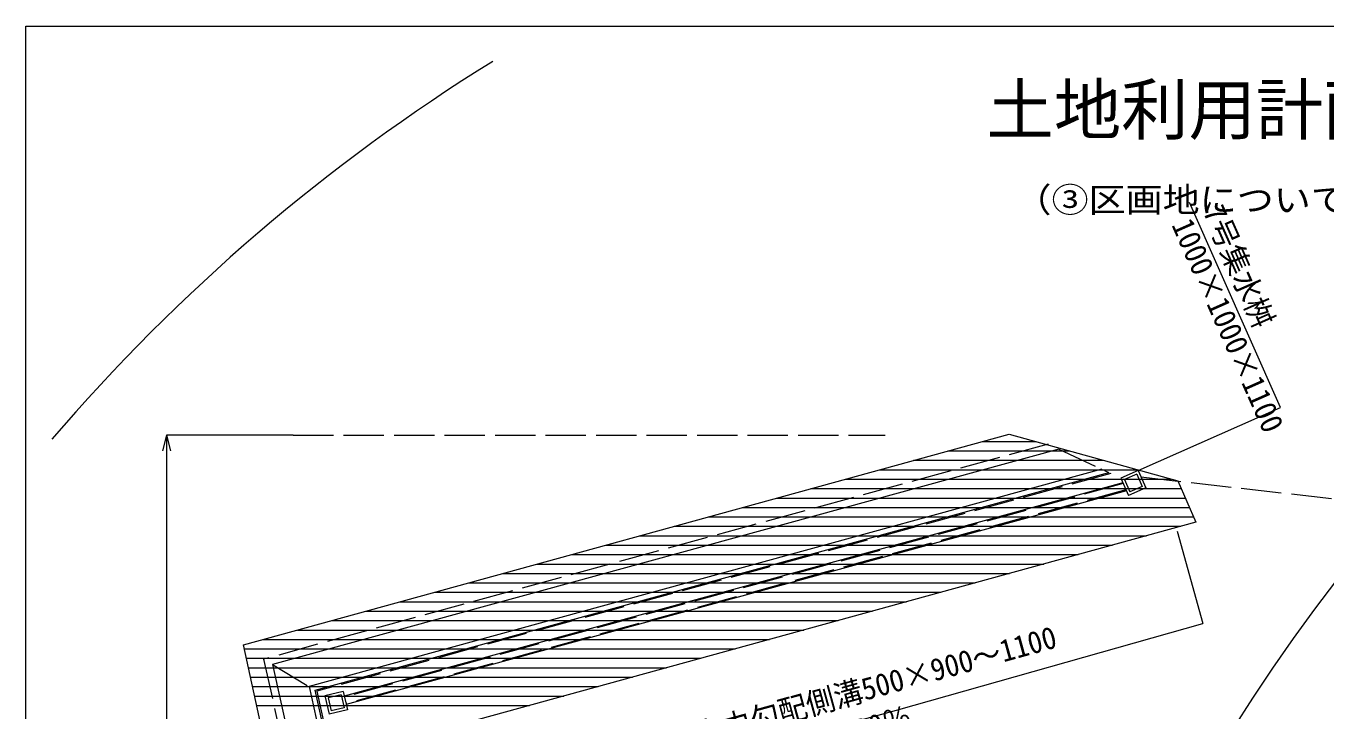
# Model space of a CAD drawing. Units: millimetres on the paper. Extents: x 0 to 420, y -6 to 297.
# Drawn here: x 0.5 to 193.6, y 195.2 to 296.9 of the extents above; entities that cross this region are included whole.
import ezdxf
from ezdxf.enums import TextEntityAlignment as Align

# ---------------------------------------------------------------- set-up
doc = ezdxf.new("R2010")
doc.units = ezdxf.units.MM
doc.linetypes.add('DASHED', pattern=[7.5, 6, -1.5])
for name, color, linetype, lineweight in [('_0-3_①．雨水', 7, 'Continuous', 9), ('①．雨水', 7, 'Continuous', 9), ('⑦．防火', 1, 'Continuous', 9), ('⑧．緩衝帯', 9, 'Continuous', 9), ('造成地', 7, 'Continuous', 9)]:
    doc.layers.add(name, color=color, linetype=linetype, lineweight=lineweight)
doc.styles.add('ＭＳ ゴシック', font='')
doc.styles.get('ＭＳ ゴシック').set_extended_font_data('MS Gothic')

msp = doc.modelspace()

# ---------------------------------------------------------------- linework, layer by layer
at = {"layer": '_0-3_①．雨水'}
for p, q in [((186.793, 240.223), (173.294, 270.676)), ((165.657, 230.853), (186.793, 240.223)), ((171.46, 221.844), (175.251, 208.138)), ((129.787, 195.28), (175.251, 208.138)), ((88.175, 183.997), (129.787, 195.28))]:
    msp.add_line(p, q, dxfattribs=at)
at = {"layer": '①．雨水'}
for p, q in [((165.657, 230.854), (163.095, 229.724)), ((165.452, 230.326), (163.622, 229.519)), ((165.452, 230.326), (166.259, 228.497)), ((165.657, 230.854), (166.787, 228.292)), ((163.391, 229.052), (47.771, 197.374)), ((163.922, 227.85), (48.072, 196.108)), ((163.095, 229.724), (164.225, 227.162)), ((163.622, 229.519), (164.43, 227.689)), ((166.787, 228.292), (164.225, 227.162)), ((166.259, 228.497), (164.43, 227.689)), ((47.607, 198.06), (44.884, 197.411)), ((44.884, 197.411), (45.533, 194.687)), ((47.311, 197.578), (45.365, 197.114)), ((45.365, 197.114), (45.829, 195.169)), ((47.311, 197.578), (47.775, 195.633)), ((47.607, 198.06), (48.257, 195.336)), ((48.257, 195.336), (45.533, 194.687)), ((47.775, 195.633), (45.829, 195.169))]:
    msp.add_line(p, q, dxfattribs=at)
at = {"layer": '①．雨水', "linetype": 'DASHED'}
for p, q in [((163.452, 228.914), (47.806, 197.228)), ((163.86, 227.989), (48.038, 196.254))]:
    msp.add_line(p, q, dxfattribs=at)
at = {"layer": '⑦．防火', "color": 5}
for centre, start, end in [((217.069, 53.435), 121.73056, 139.4391), ((416.829, 43.588), 117.66212, 189.06007)]:
    msp.add_arc(centre, 280, start, end, dxfattribs=at)
at = {"layer": '⑧．緩衝帯', "color": 7}
for p, q in [((21.363, 236.091), (20.748, 233.793)), ((40.166, 236.091), (21.363, 236.091)), ((21.363, 236.091), (21.979, 233.793)), ((21.363, 236.091), (21.363, 85.135))]:
    msp.add_line(p, q, dxfattribs=at)
at = {"layer": '⑧．緩衝帯', "color": 8}
for p, q in [((32.786, 204.968), (146.498, 236.283)), ((146.498, 236.283), (171.561, 229.307)), ((171.561, 229.307), (174.258, 223.196)), ((174.258, 223.196), (58.342, 191.325)), ((41.515, 165.063), (32.786, 204.968))]:
    msp.add_line(p, q, dxfattribs=at)
at = {"layer": '⑧．緩衝帯', "color": 7, "linetype": 'DASHED'}
msp.add_line((40.166, 236.091), (128.088, 236.091), dxfattribs=at)
at = {"layer": '⑧．緩衝帯'}
for p, q in [((137.414, 233.781), (155.487, 233.781)), ((142.497, 235.181), (150.457, 235.181)), ((132.33, 232.381), (160.517, 232.381)), ((127.246, 230.981), (165.547, 230.981)), ((117.079, 228.181), (172.058, 228.181)), ((122.163, 229.581), (170.578, 229.581)), ((111.995, 226.781), (172.676, 226.781)), ((101.828, 223.981), (173.912, 223.981)), ((106.911, 225.381), (173.294, 225.381)), ((96.744, 222.581), (172.02, 222.581)), ((91.66, 221.181), (166.929, 221.181)), ((81.493, 218.381), (156.745, 218.381)), ((86.577, 219.781), (161.837, 219.781)), ((76.409, 216.981), (151.653, 216.981)), ((71.326, 215.581), (146.562, 215.581)), ((61.158, 212.781), (136.378, 212.781)), ((66.242, 214.181), (141.47, 214.181)), ((56.075, 211.381), (131.287, 211.381)), ((45.907, 208.581), (121.103, 208.581)), ((50.991, 209.981), (126.195, 209.981)), ((40.824, 207.181), (116.012, 207.181)), ((35.74, 205.781), (110.92, 205.781)), ((32.914, 204.381), (105.828, 204.381)), ((33.22, 202.981), (100.737, 202.981)), ((33.527, 201.581), (95.645, 201.581)), ((33.833, 200.181), (90.553, 200.181)), ((34.139, 198.781), (85.461, 198.781)), ((34.445, 197.381), (80.37, 197.381)), ((34.752, 195.981), (75.278, 195.981))]:
    msp.add_line(p, q, dxfattribs=at)
at = {"layer": '造成地'}
for p, q in [((0.499, 296.853), (419.98, 296.853)), ((0.499, -0.012), (0.499, 296.853)), ((153.874, 234.055), (37.117, 202.065)), ((160.279, 231.051), (42.549, 198.794)), ((43.437, 198.26), (161.326, 230.56)), ((165.657, 230.853), (163.095, 229.723)), ((165.452, 230.326), (163.622, 229.519)), ((165.452, 230.326), (166.259, 228.496)), ((165.657, 230.853), (166.787, 228.292)), ((163.391, 229.052), (47.771, 197.373)), ((163.922, 227.849), (48.072, 196.108)), ((163.095, 229.723), (164.225, 227.161)), ((163.622, 229.519), (164.43, 227.689)), ((166.787, 228.292), (164.225, 227.161)), ((166.259, 228.496), (164.43, 227.689)), ((37.117, 202.065), (46.009, 162.192)), ((42.549, 198.794), (51.486, 158.718)), ((52.381, 158.151), (43.437, 198.26)), ((47.607, 198.059), (44.884, 197.41)), ((44.884, 197.41), (45.533, 194.687)), ((47.311, 197.578), (45.365, 197.114)), ((45.365, 197.114), (45.829, 195.168)), ((47.311, 197.578), (47.775, 195.632)), ((47.607, 198.059), (48.256, 195.336)), ((48.256, 195.336), (45.533, 194.687)), ((47.775, 195.632), (45.829, 195.168))]:
    msp.add_line(p, q, dxfattribs=at)
at = {"layer": '造成地', "linetype": 'DASHED'}
for p, q in [((152.314, 234.787), (35.794, 202.862)), ((153.874, 234.055), (161.326, 230.56)), ((161.605, 230.429), (43.674, 198.117)), ((166.066, 229.925), (351.234, 209.001)), ((163.452, 228.913), (47.806, 197.227)), ((163.86, 227.988), (48.038, 196.254)), ((35.794, 202.862), (44.682, 163.004)), ((37.117, 202.065), (43.437, 198.26)), ((43.674, 198.117), (52.62, 157.999))]:
    msp.add_line(p, q, dxfattribs=at)

# ---------------------------------------------------------------- texts
at = {"layer": '_0-3_①．雨水', "style": 'ＭＳ ゴシック', "width": 0.95}
for s, rotation, p in [('7号集水桝', 293.906, (174.331, 268.921)), ('1000×1000×1100', 293.907, (169.676, 266.935)), ('11号自由勾配側溝500×900～1100', 15.463, (92.389, 186.625)), (' L=60.40ｍi=0.30％', 15.463, (95.617, 181.707))]:
    msp.add_text(s, height=3.299, rotation=rotation, dxfattribs=at).set_placement(p, align=Align.BOTTOM_LEFT)
at = {"layer": '造成地', "style": 'ＭＳ ゴシック'}
msp.add_text('土地利用計画図面', height=7.331, rotation=0.002, dxfattribs=at).set_placement((143.156, 278.582), align=Align.BOTTOM_LEFT)
at = {"layer": '造成地', "style": 'ＭＳ ゴシック', "width": 1.1}
msp.add_text('（③区画地については、緩衝帯が配置されています。）', height=3.666, rotation=0.002, dxfattribs=at).set_placement((147.308, 268.122), align=Align.BOTTOM_LEFT)

doc.saveas('drawing.dxf')
